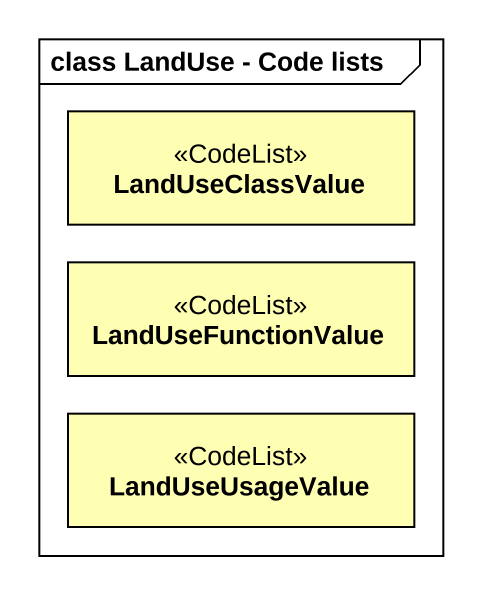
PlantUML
@startuml
mainframe class LandUse - Code lists
hide circle
hide empty members
class LandUseClassValue <<CodeList>> #FFFFB3
class LandUseFunctionValue <<CodeList>> #FFFFB3
class LandUseUsageValue <<CodeList>> #FFFFB3
@enduml
